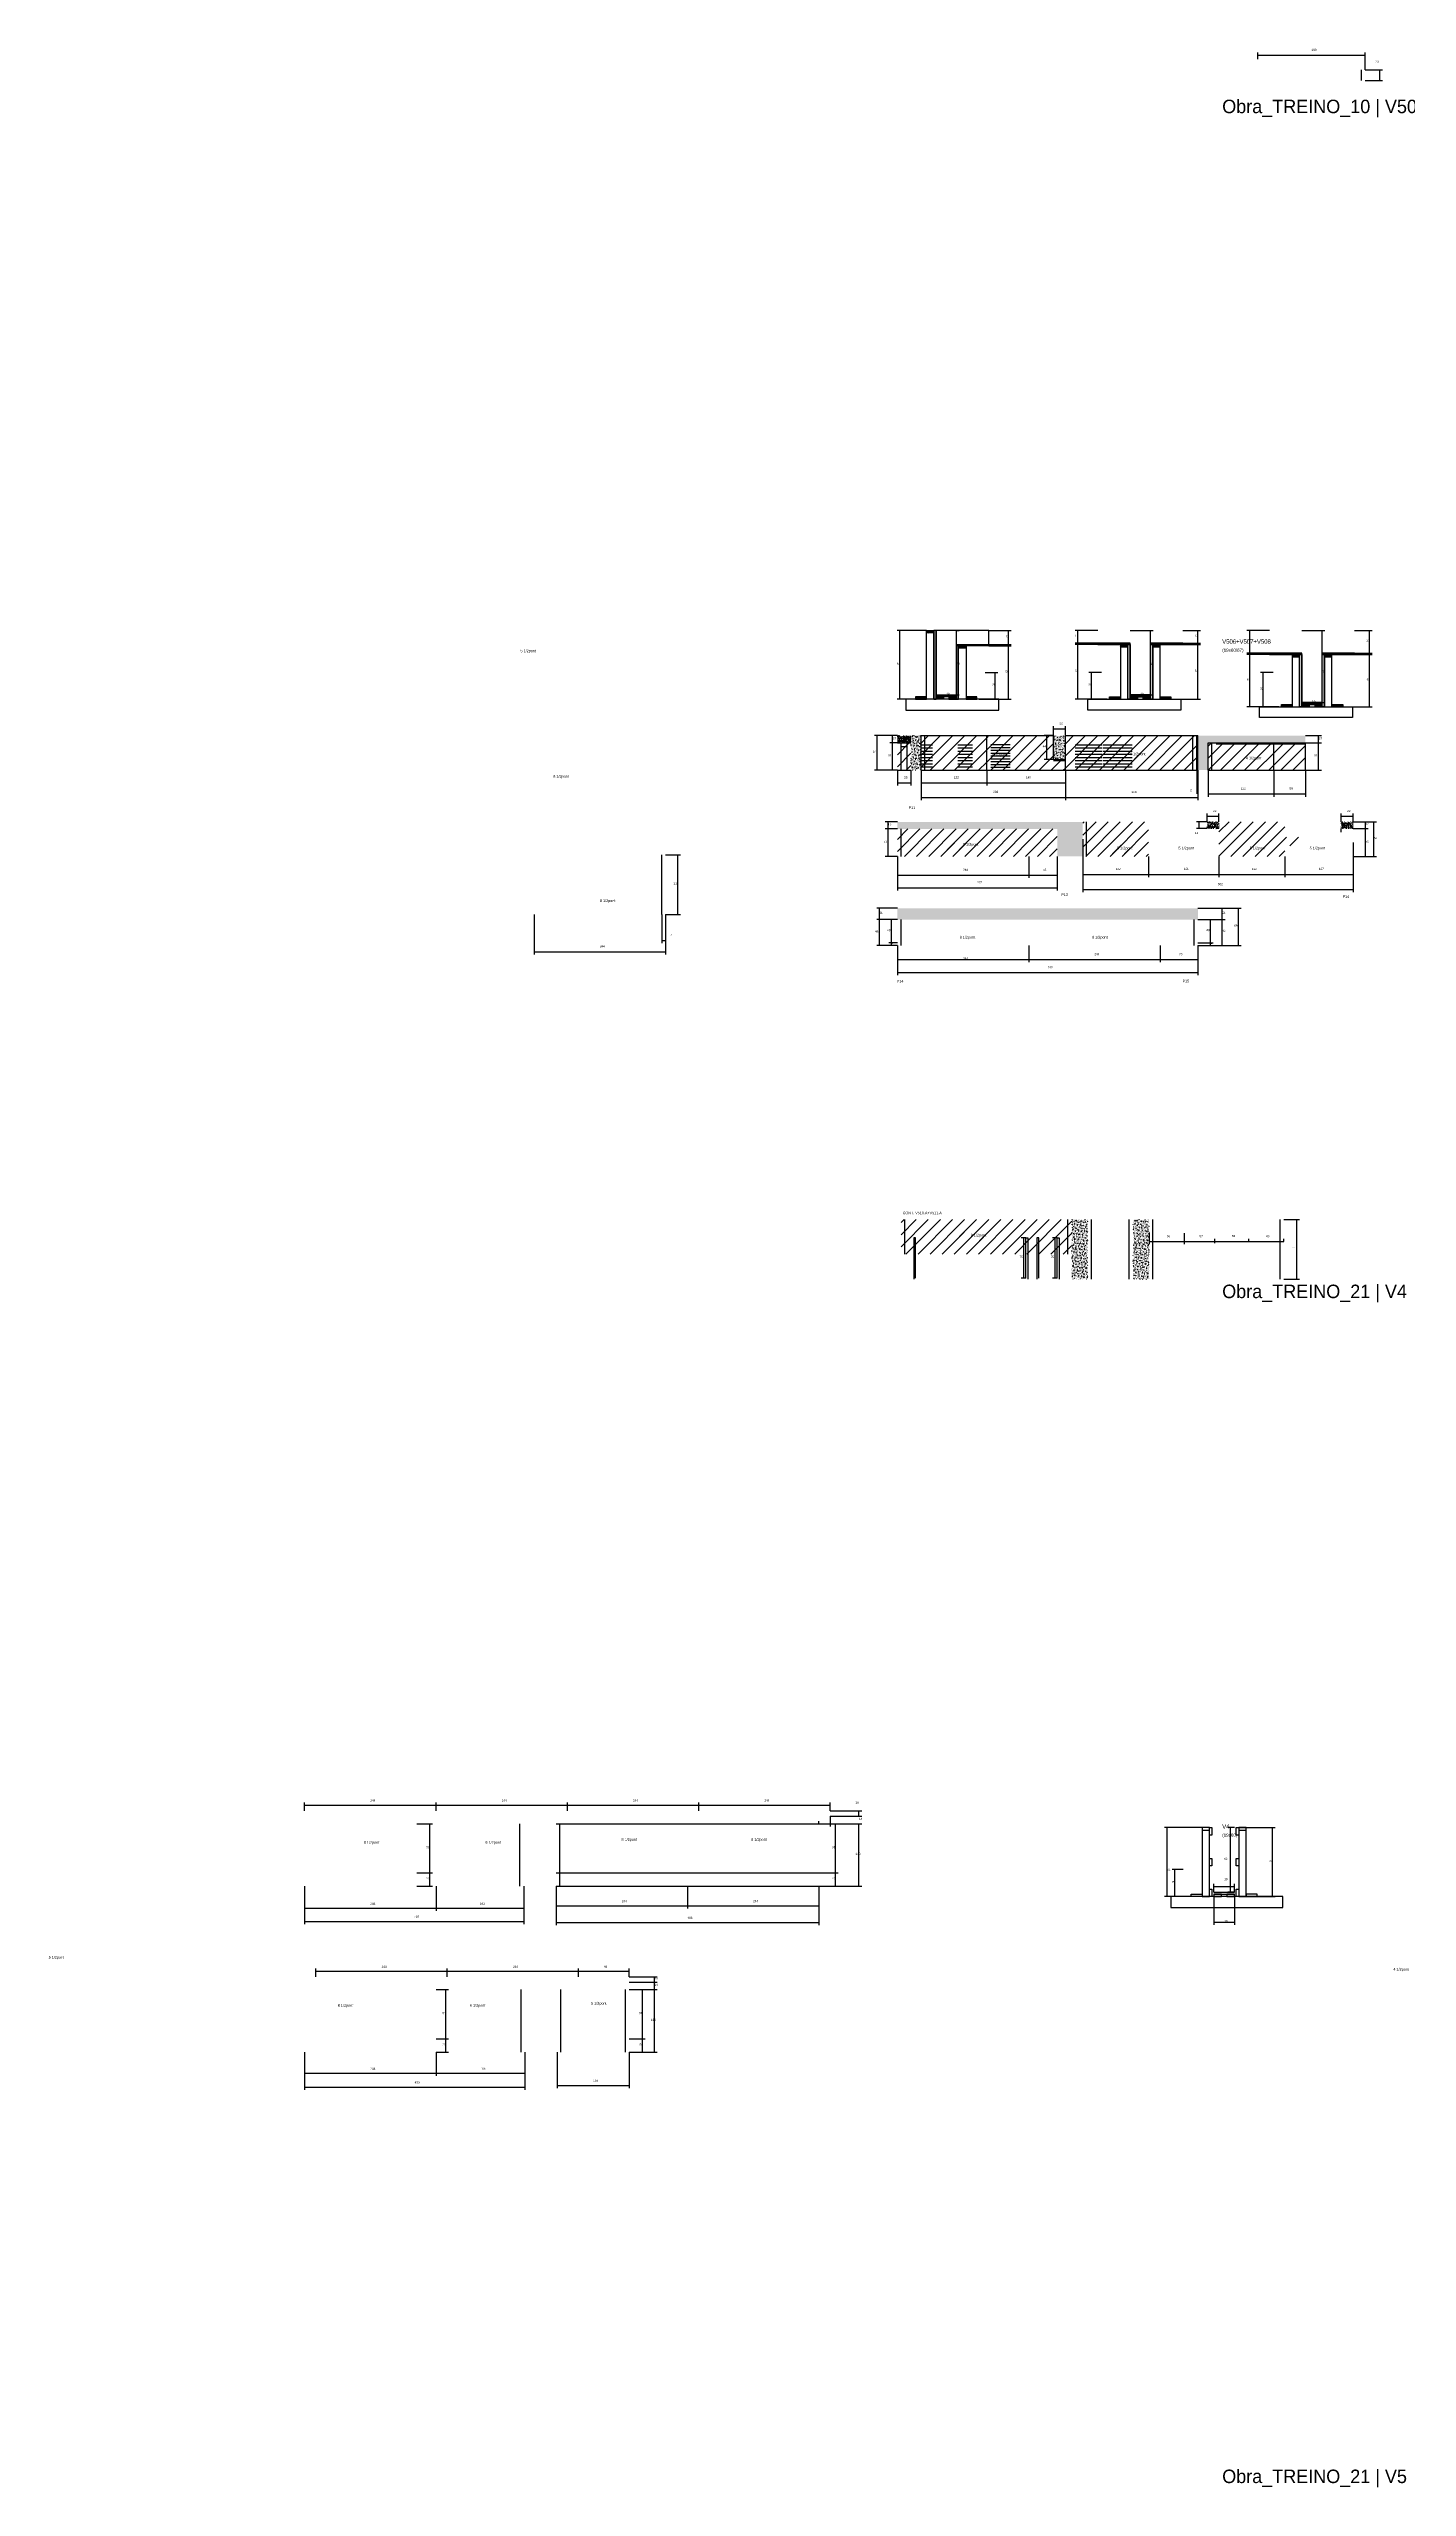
# Model space of a CAD drawing. Header units: metres. Extents: x -2848 to 22762, y -45195 to 1016.
# Drawn here: x -2180 to 344, y -27618 to -23090 of the extents above; entities that cross this region are included whole.
import ezdxf

# ---------------------------------------------------------------- set-up
doc = ezdxf.new("R2010")
doc.units = ezdxf.units.M
for name, color, linetype in [('CONCRETO', 251, 'Continuous'), ('COTA', 4, 'Continuous'), ('Cota Seção (2x)', 4, 'Continuous'), ('Hachura', 253, 'Continuous'), ('LABEL_ID', 3, 'Continuous'), ('Madeira', 126, 'Continuous'), ('NOMENCLATURA', 7, 'Continuous'), ('Painéis', 200, 'Continuous'), ('SARR_2.2x7', 40, 'Continuous'), ('SARR_3.5x7', 81, 'Continuous'), ('Texto Seção', 7, 'Continuous')]:
    doc.layers.add(name, color=color, linetype=linetype)

msp = doc.modelspace()

# ---------------------------------------------------------------- hatches: boundary and pattern name
at = {"layer": 'COTA'}
h = msp.add_hatch(dxfattribs=at)
h.set_pattern_fill('AR-CONC', scale=0.03)
h.paths.add_polyline_path([(-578.4, -24365.7), (-603.4, -24365.7), (-603.4, -24365.7), (-603.4, -24378.9), (-603.4, -24378.9), (-578.4, -24378.9), (-578.4, -24378.9), (-578.4, -24365.7)])
h = msp.add_hatch(dxfattribs=at)
h.set_pattern_fill('AR-CONC', scale=0.03)
h.paths.add_polyline_path([(-559.4, -24364.9), (-578.4, -24364.9), (-578.4, -24364.9), (-578.4, -24429.7), (-578.4, -24429.7), (-559.4, -24429.7), (-559.4, -24429.7), (-559.4, -24428.9), (-559.4, -24428.9), (-559.4, -24364.9)])
h = msp.add_hatch(dxfattribs=at)
h.set_pattern_fill('AR-CONC', scale=0.03)
h.paths.add_polyline_path([(-291.4, -24365.7), (-313.4, -24365.7), (-313.4, -24409.7), (-291.4, -24409.7)])
h = msp.add_hatch(dxfattribs=at)
h.set_pattern_fill('AR-CONC', scale=0.03)
h.paths.add_polyline_path([(-45.4, -24365.7), (-45.4, -24429.7), (-26.4, -24429.7), (-26.4, -24378.9), (154.6, -24378.9), (154.6, -24365.7), (-26.4, -24365.7)])
h = msp.add_hatch(dxfattribs=at)
h.set_pattern_fill('AR-CONC', scale=0.03)
h.paths.add_polyline_path([(-306.4, -24589.8), (-279.4, -24589.8), (-259, -24589.8), (-259, -24525.8), (-603.4, -24525.8), (-603.4, -24539), (-306.4, -24539)])
h = msp.add_hatch(dxfattribs=at)
h.set_pattern_fill('AR-CONC', scale=0.03)
h.paths.add_polyline_path([(-6, -24537.8), (-6, -24525.8), (-28, -24525.8), (-28, -24537.8)])
h = msp.add_hatch(dxfattribs=at)
h.set_pattern_fill('AR-CONC', scale=0.03)
h.paths.add_polyline_path([(243, -24537.8), (243, -24525.8), (221, -24525.8), (221, -24537.8)])
h = msp.add_hatch(dxfattribs=at)
h.set_pattern_fill('AR-CONC', scale=0.03)
h.paths.add_polyline_path([(-45, -24707.3), (-45, -24686.1), (-603.4, -24686.1), (-603.4, -24707.3)])
h = msp.add_hatch(dxfattribs=at)
h.set_pattern_fill('AR-CONC', scale=0.03)
h.paths.add_polyline_path([(-279.6, -25375.1), (-249.6, -25375.1), (-249.6, -25264.1), (-279.6, -25264.1)])
h = msp.add_hatch(dxfattribs=at)
h.set_pattern_fill('AR-CONC', scale=0.03)
h.paths.add_polyline_path([(-135.6, -25264.1), (-165.6, -25264.1), (-165.6, -25375.1), (-135.6, -25375.1)])
at = {"layer": 'Hachura'}
h = msp.add_hatch(dxfattribs=at)
h.set_pattern_fill('ANSI31', scale=0.5)
h.paths.add_polyline_path([(-549.6, -24174.6), (-549.6, -24170.2), (-549.6, -24170.2), (-535.6, -24170.2), (-535.6, -24170.2), (-535.6, -24174.6), (-535.6, -24174.6), (-549.6, -24174.6)])
h = msp.add_hatch(color=8, dxfattribs=at)
h.dxf.hatch_style = 1
h.paths.add_polyline_path([(-531.6, -24170.2), (-535.6, -24170.2), (-535.6, -24170.2), (-535.6, -24298.2), (-535.6, -24298.2), (-531.6, -24298.2), (-531.6, -24298.2), (-531.6, -24170.2)])
h = msp.add_hatch(color=8, dxfattribs=at)
h.dxf.hatch_style = 1
h.paths.add_polyline_path([(-493.6, -24199), (-493.6, -24196.6), (-493.6, -24196.6), (-433.6, -24196.6), (-433.6, -24196.6), (-433.6, -24199), (-433.6, -24199), (-493.6, -24199)])
h = msp.add_hatch(color=8, dxfattribs=at)
h.dxf.hatch_style = 1
h.paths.add_polyline_path([(-489.6, -24199), (-493.6, -24199), (-493.6, -24199), (-493.6, -24298.2), (-493.6, -24298.2), (-489.6, -24298.2), (-489.6, -24298.2), (-489.6, -24199)])
h = msp.add_hatch(dxfattribs=at)
h.set_pattern_fill('ANSI31', scale=0.5)
h.paths.add_polyline_path([(-489.6, -24203.4), (-489.6, -24199), (-489.6, -24199), (-475.6, -24199), (-475.6, -24199), (-475.6, -24203.4), (-475.6, -24203.4), (-489.6, -24203.4)])
h = msp.add_hatch(color=8, dxfattribs=at)
h.dxf.hatch_style = 1
h.paths.add_polyline_path([(-171.2, -24196.6), (-171.2, -24194.2), (-171.2, -24194.2), (-231.2, -24194.2), (-231.2, -24194.2), (-231.2, -24196.6), (-231.2, -24196.6), (-171.2, -24196.6)])
h = msp.add_hatch(dxfattribs=at)
h.set_pattern_fill('ANSI31', scale=0.5)
h.paths.add_polyline_path([(-175.2, -24201), (-175.2, -24196.6), (-175.2, -24196.6), (-189.2, -24196.6), (-189.2, -24196.6), (-189.2, -24201), (-189.2, -24201), (-175.2, -24201)])
h = msp.add_hatch(color=8, dxfattribs=at)
h.dxf.hatch_style = 1
h.paths.add_polyline_path([(-175.2, -24196.6), (-171.2, -24196.6), (-171.2, -24196.6), (-171.2, -24298.2), (-171.2, -24298.2), (-175.2, -24298.2), (-175.2, -24298.2), (-175.2, -24196.6)])
h = msp.add_hatch(color=8, dxfattribs=at)
h.dxf.hatch_style = 1
h.paths.add_polyline_path([(-73.2, -24196.6), (-73.2, -24194.2), (-73.2, -24194.2), (-133.2, -24194.2), (-133.2, -24194.2), (-133.2, -24196.6), (-133.2, -24196.6), (-73.2, -24196.6)])
h = msp.add_hatch(color=8, dxfattribs=at)
h.dxf.hatch_style = 1
h.paths.add_polyline_path([(-133.2, -24196.6), (-129.2, -24196.6), (-129.2, -24196.6), (-129.2, -24298.2), (-129.2, -24298.2), (-133.2, -24298.2), (-133.2, -24298.2), (-133.2, -24196.6)])
h = msp.add_hatch(dxfattribs=at)
h.set_pattern_fill('ANSI31', scale=0.5)
h.paths.add_polyline_path([(-115.2, -24201), (-115.2, -24196.6), (-115.2, -24196.6), (-129.2, -24196.6), (-129.2, -24196.6), (-129.2, -24201), (-129.2, -24201), (-115.2, -24201)])
h = msp.add_hatch(color=8, dxfattribs=at)
h.dxf.hatch_style = 1
h.paths.add_polyline_path([(147.8, -24215), (147.8, -24212.6), (147.8, -24212.6), (87.8, -24212.6), (87.8, -24212.6), (87.8, -24215), (87.8, -24215), (147.8, -24215)])
h = msp.add_hatch(dxfattribs=at)
h.set_pattern_fill('ANSI31', scale=0.5)
h.paths.add_polyline_path([(143.8, -24219.4), (143.8, -24215), (143.8, -24215), (129.8, -24215), (129.8, -24215), (129.8, -24219.4), (129.8, -24219.4), (143.8, -24219.4)])
h = msp.add_hatch(color=8, dxfattribs=at)
h.dxf.hatch_style = 1
h.paths.add_polyline_path([(143.8, -24215), (147.8, -24215), (147.8, -24215), (147.8, -24312.2), (147.8, -24312.2), (143.8, -24312.2), (143.8, -24312.2), (143.8, -24215)])
h = msp.add_hatch(color=8, dxfattribs=at)
h.dxf.hatch_style = 1
h.paths.add_polyline_path([(245.8, -24214.9), (245.8, -24212.5), (245.8, -24212.5), (185.8, -24212.5), (185.8, -24212.5), (185.8, -24214.9), (185.8, -24214.9), (245.8, -24214.9)])
h = msp.add_hatch(color=8, dxfattribs=at)
h.dxf.hatch_style = 1
h.paths.add_polyline_path([(185.8, -24214.9), (189.8, -24214.9), (189.8, -24214.9), (189.8, -24312.2), (189.8, -24312.2), (185.8, -24312.2), (185.8, -24312.2), (185.8, -24214.9)])
h = msp.add_hatch(dxfattribs=at)
h.set_pattern_fill('ANSI31', scale=0.5)
h.paths.add_polyline_path([(203.8, -24219.3), (203.8, -24214.9), (203.8, -24214.9), (189.8, -24214.9), (189.8, -24214.9), (189.8, -24219.3), (189.8, -24219.3), (203.8, -24219.3)])
h = msp.add_hatch(dxfattribs=at)
h.set_pattern_fill('ANSI31', scale=0.5)
h.paths.add_polyline_path([(-549.6, -24298.2), (-549.6, -24293.8), (-549.6, -24293.8), (-569.6, -24293.8), (-569.6, -24293.8), (-569.6, -24298.2), (-569.6, -24298.2), (-549.6, -24298.2)])
h = msp.add_hatch(color=8, dxfattribs=at)
h.dxf.hatch_style = 1
h.paths.add_polyline_path([(-531.6, -24293.8), (-531.6, -24290.2), (-531.6, -24290.2), (-493.6, -24290.2), (-493.6, -24290.2), (-493.6, -24293.8), (-493.6, -24293.8), (-531.6, -24293.8)])
h = msp.add_hatch(dxfattribs=at)
h.set_pattern_fill('ANSI31', scale=0.5)
h.paths.add_polyline_path([(-531.6, -24298.2), (-531.6, -24293.8), (-531.6, -24293.8), (-517.6, -24293.8), (-517.6, -24293.8), (-517.6, -24298.2), (-517.6, -24298.2), (-531.6, -24298.2)])
h = msp.add_hatch(dxfattribs=at)
h.set_pattern_fill('ANSI31', scale=0.5)
h.paths.add_polyline_path([(-493.6, -24298.2), (-493.6, -24293.8), (-493.6, -24293.8), (-507.6, -24293.8), (-507.6, -24293.8), (-507.6, -24298.2), (-507.6, -24298.2), (-493.6, -24298.2)])
h = msp.add_hatch(dxfattribs=at)
h.set_pattern_fill('ANSI31', scale=0.5)
h.paths.add_polyline_path([(-455.6, -24298.2), (-455.6, -24293.8), (-455.6, -24293.8), (-475.6, -24293.8), (-475.6, -24293.8), (-475.6, -24298.2), (-475.6, -24298.2), (-455.6, -24298.2)])
h = msp.add_hatch(dxfattribs=at)
h.set_pattern_fill('ANSI31', scale=0.5)
h.paths.add_polyline_path([(-209.2, -24298.2), (-209.2, -24293.8), (-209.2, -24293.8), (-189.2, -24293.8), (-189.2, -24293.8), (-189.2, -24298.2), (-189.2, -24298.2), (-209.2, -24298.2)])
h = msp.add_hatch(color=8, dxfattribs=at)
h.dxf.hatch_style = 1
h.paths.add_polyline_path([(-133.2, -24293.8), (-133.2, -24290.2), (-133.2, -24290.2), (-171.2, -24290.2), (-171.2, -24290.2), (-171.2, -24293.8), (-171.2, -24293.8), (-133.2, -24293.8)])
h = msp.add_hatch(dxfattribs=at)
h.set_pattern_fill('ANSI31', scale=0.5)
h.paths.add_polyline_path([(-171.2, -24298.2), (-171.2, -24293.8), (-171.2, -24293.8), (-157.2, -24293.8), (-157.2, -24293.8), (-157.2, -24298.2), (-157.2, -24298.2), (-171.2, -24298.2)])
h = msp.add_hatch(dxfattribs=at)
h.set_pattern_fill('ANSI31', scale=0.5)
h.paths.add_polyline_path([(-133.2, -24298.2), (-133.2, -24293.8), (-133.2, -24293.8), (-147.2, -24293.8), (-147.2, -24293.8), (-147.2, -24298.2), (-147.2, -24298.2), (-133.2, -24298.2)])
h = msp.add_hatch(dxfattribs=at)
h.set_pattern_fill('ANSI31', scale=0.5)
h.paths.add_polyline_path([(-115.2, -24298.2), (-115.2, -24293.8), (-115.2, -24293.8), (-95.2, -24293.8), (-95.2, -24293.8), (-95.2, -24298.2), (-95.2, -24298.2), (-115.2, -24298.2)])
h = msp.add_hatch(dxfattribs=at)
h.set_pattern_fill('ANSI31', scale=0.5)
h.paths.add_polyline_path([(109.8, -24312.2), (109.8, -24307.8), (109.8, -24307.8), (129.8, -24307.8), (129.8, -24307.8), (129.8, -24312.2), (129.8, -24312.2), (109.8, -24312.2)])
h = msp.add_hatch(color=8, dxfattribs=at)
h.dxf.hatch_style = 1
h.paths.add_polyline_path([(185.8, -24307.8), (185.8, -24304.2), (185.8, -24304.2), (147.8, -24304.2), (147.8, -24304.2), (147.8, -24307.8), (147.8, -24307.8), (185.8, -24307.8)])
h = msp.add_hatch(dxfattribs=at)
h.set_pattern_fill('ANSI31', scale=0.5)
h.paths.add_polyline_path([(147.8, -24312.2), (147.8, -24307.8), (147.8, -24307.8), (161.8, -24307.8), (161.8, -24307.8), (161.8, -24312.2), (161.8, -24312.2), (147.8, -24312.2)])
h = msp.add_hatch(dxfattribs=at)
h.set_pattern_fill('ANSI31', scale=0.5)
h.paths.add_polyline_path([(185.8, -24312.2), (185.8, -24307.8), (185.8, -24307.8), (171.8, -24307.8), (171.8, -24307.8), (171.8, -24312.2), (171.8, -24312.2), (185.8, -24312.2)])
h = msp.add_hatch(dxfattribs=at)
h.set_pattern_fill('ANSI31', scale=0.5)
h.paths.add_polyline_path([(203.8, -24312.2), (203.8, -24307.8), (203.8, -24307.8), (223.8, -24307.8), (223.8, -24307.8), (223.8, -24312.2), (223.8, -24312.2), (203.8, -24312.2)])
h = msp.add_hatch(dxfattribs=at)
h.set_pattern_fill('ANSI31', scale=5)
h.paths.add_polyline_path([(-603.4, -24429.7), (-578.4, -24429.7), (-578.4, -24378.9), (-603.4, -24378.9)])
h = msp.add_hatch(dxfattribs=at)
h.set_pattern_fill('ANSI31', scale=5)
h.paths.add_polyline_path([(-437.4, -24365.7), (-559.4, -24365.7), (-559.4, -24429.7), (-437.4, -24429.7)])
h = msp.add_hatch(dxfattribs=at)
h.set_pattern_fill('ANSI31', scale=5)
h.paths.add_polyline_path([(-313.4, -24365.7), (-437.4, -24365.7), (-437.4, -24429.7), (-291.4, -24429.7), (-291.4, -24409.7), (-313.4, -24409.7)])
h = msp.add_hatch(dxfattribs=at)
h.set_pattern_fill('ANSI31', scale=5)
h.paths.add_polyline_path([(-47.4, -24365.7), (-291.4, -24365.7), (-291.4, -24409.7), (-291.4, -24429.7), (-47.4, -24429.7)])
h = msp.add_hatch(dxfattribs=at)
h.set_pattern_fill('ANSI31', scale=5)
h.paths.add_polyline_path([(-207.5, -24410), (-139.9, -24410), (-139.9, -24410), (-134.4, -24394), (-134.4, -24394), (-202, -24394), (-202, -24394), (-207.5, -24410)])
h = msp.add_hatch(dxfattribs=at)
h.set_pattern_fill('ANSI31', scale=5)
h.paths.add_polyline_path([(95.6, -24378.9), (-26.4, -24378.9), (-26.4, -24429.7), (95.6, -24429.7)])
h = msp.add_hatch(dxfattribs=at)
h.set_pattern_fill('ANSI31', scale=5)
h.paths.add_polyline_path([(-7, -24417.9), (60.6, -24417.9), (60.6, -24417.9), (66.1, -24401.9), (66.1, -24401.9), (-1.5, -24401.9), (-1.5, -24401.9), (-7, -24417.9)])
h = msp.add_hatch(dxfattribs=at)
h.set_pattern_fill('ANSI31', scale=5)
h.paths.add_polyline_path([(154.6, -24378.9), (95.6, -24378.9), (95.6, -24429.7), (154.6, -24429.7)])
h = msp.add_hatch(dxfattribs=at)
h.set_pattern_fill('ANSI31', scale=5)
h.paths.add_polyline_path([(-259, -24525.8), (-259, -24589.8), (-137, -24589.8), (-137, -24525.8)])
h = msp.add_hatch(dxfattribs=at)
h.set_pattern_fill('ANSI31', scale=5)
h.paths.add_polyline_path([(116, -24525.8), (-6, -24525.8), (-6, -24537.8), (-6, -24589.8), (116, -24589.8)])
h = msp.add_hatch(dxfattribs=at)
h.set_pattern_fill('ANSI31', scale=5)
h.paths.add_polyline_path([(-359.4, -24539), (-603.4, -24539), (-603.4, -24589.8), (-359.4, -24589.8)])
h = msp.add_hatch(dxfattribs=at)
h.set_pattern_fill('ANSI31', scale=5)
h.paths.add_polyline_path([(-521.8, -24577.9), (-447.7, -24577.9), (-447.7, -24577.9), (-442.2, -24561.9), (-442.2, -24561.9), (-516.3, -24561.9), (-516.3, -24561.9), (-521.8, -24577.9)])
h = msp.add_hatch(dxfattribs=at)
h.set_pattern_fill('ANSI31', scale=5)
h.paths.add_polyline_path([(-306.4, -24539), (-359.4, -24539), (-359.4, -24589.8), (-306.4, -24589.8)])
h = msp.add_hatch(dxfattribs=at)
h.set_pattern_fill('ANSI31', scale=5)
h.paths.add_polyline_path([(-229.5, -24585.1), (-229.5, -24568.9), (-229.5, -24568.9), (-161, -24568.9), (-161, -24568.9), (-161, -24585.1), (-161, -24585.1), (-229.5, -24585.1)])
h = msp.add_hatch(dxfattribs=at)
h.set_pattern_fill('ANSI31', scale=5)
h.paths.add_polyline_path([(79, -24570), (146.6, -24570), (146.6, -24570), (152.1, -24554), (152.1, -24554), (84.5, -24554), (84.5, -24554), (79, -24570)])
h = msp.add_hatch(dxfattribs=at)
h.set_pattern_fill('ANSI31', scale=5)
h.paths.add_polyline_path([(-596.6, -25264.1), (-596.6, -25328.1), (-352.6, -25328.1), (-352.6, -25264.1)])
h = msp.add_hatch(dxfattribs=at)
h.set_pattern_fill('ANSI31', scale=5)
h.paths.add_polyline_path([(-352.6, -25328.1), (-352.6, -25264.1), (-596.6, -25264.1), (-596.6, -25328.1)])
h = msp.add_hatch(dxfattribs=at)
h.set_pattern_fill('ANSI31', scale=5)
h.paths.add_polyline_path([(-501.4, -25303.7), (-501.4, -25287.6), (-501.4, -25287.6), (-432.8, -25287.6), (-432.8, -25287.6), (-432.8, -25303.7), (-432.8, -25303.7), (-501.4, -25303.7)])
h = msp.add_hatch(dxfattribs=at)
h.set_pattern_fill('ANSI31', scale=5)
h.paths.add_polyline_path([(-352.6, -25328.1), (-279.6, -25328.1), (-279.6, -25264.1), (-352.6, -25264.1)])
h = msp.add_hatch(dxfattribs=at)
h.set_pattern_fill('ANSI31', scale=5)
h.paths.add_polyline_path([(-352.6, -25264.1), (-352.6, -25328.1), (-279.6, -25328.1), (-279.6, -25264.1)])

# ---------------------------------------------------------------- linework, layer by layer
at = {"layer": 'CONCRETO'}
msp.add_lwpolyline([(-493.6, -24196.6), (-433.6, -24196.6), (-433.6, -24170.2), (-493.6, -24170.2), (-493.6, -24170.2), (-531.6, -24170.2), (-531.6, -24293.8), (-531.6, -24293.8), (-531.6, -24290.2), (-493.6, -24290.2)], close=True, dxfattribs=at)
at = {"layer": 'COTA'}
for p, q in [((-549.6, -24170.2), (-604, -24170.2)), ((-599, -24298.2), (-599, -24170.2)), ((-433.6, -24170.2), (-391.9, -24170.2)), ((-396.9, -24196.6), (-396.9, -24170.2)), ((-231.2, -24170.2), (-272.9, -24170.2)), ((-267.9, -24194.2), (-267.9, -24170.2)), ((-73.2, -24170.2), (-40.6, -24170.2)), ((-45.6, -24194.2), (-45.6, -24170.2)), ((87.8, -24170.2), (46, -24170.2)), ((51, -24212.6), (51, -24170.2)), ((245.8, -24170.2), (278.3, -24170.2)), ((273.3, -24212.5), (273.3, -24170.2)), ((-433.6, -24196.6), (-391.9, -24196.6)), ((-433.6, -24199), (-391.9, -24199)), ((-396.9, -24298.2), (-396.9, -24199)), ((-231.2, -24194.2), (-272.9, -24194.2)), ((-231.2, -24196.6), (-272.9, -24196.6)), ((-267.9, -24298.2), (-267.9, -24196.6)), ((-115.2, -24196.6), (-40.6, -24196.6)), ((-73.2, -24194.2), (-40.6, -24194.2)), ((-45.6, -24298.2), (-45.6, -24196.6)), ((87.8, -24212.6), (46, -24212.6)), ((87.8, -24215), (46, -24215)), ((51, -24312.2), (51, -24215)), ((203.8, -24214.9), (278.3, -24214.9)), ((245.8, -24212.5), (278.3, -24212.5)), ((273.3, -24312.2), (273.3, -24214.9)), ((-440.3, -24248.2), (-416.7, -24248.2)), ((-421.7, -24298.2), (-421.7, -24248.2)), ((-224.5, -24248.2), (-248, -24248.2)), ((-243, -24298.2), (-243, -24248.2)), ((94.5, -24248.2), (70.9, -24248.2)), ((75.9, -24312.2), (75.9, -24248.2)), ((-549.6, -24298.2), (-604, -24298.2)), ((-451.2, -24298.2), (-391.9, -24298.2)), ((-440.3, -24298.2), (-416.7, -24298.2)), ((-213.6, -24298.2), (-272.9, -24298.2)), ((-224.5, -24298.2), (-248, -24298.2)), ((-115.2, -24298.2), (-40.6, -24298.2)), ((-313.4, -24365.7), (-313.4, -24347.8)), ((-313.4, -24352.8), (-291.4, -24352.8)), ((-291.4, -24365.7), (-291.4, -24347.8)), ((105.4, -24312.2), (46, -24312.2)), ((94.5, -24312.2), (70.9, -24312.2)), ((203.8, -24312.2), (278.3, -24312.2)), ((-603.4, -24365.7), (-645.8, -24365.7)), ((-640.8, -24429.7), (-640.8, -24365.7)), ((-603.4, -24365.7), (-617.2, -24365.7)), ((-603.4, -24378.9), (-617.2, -24378.9)), ((-603.4, -24378.9), (-617.2, -24378.9)), ((-612.2, -24378.9), (-612.2, -24365.7)), ((-612.2, -24429.7), (-612.2, -24378.9)), ((-313.4, -24365.7), (-330.6, -24365.7)), ((-325.6, -24409.7), (-325.6, -24365.7)), ((154.6, -24365.7), (184.1, -24365.7)), ((154.6, -24378.9), (184.1, -24378.9)), ((154.6, -24378.9), (184.1, -24378.9)), ((179.1, -24378.9), (179.1, -24365.7)), ((179.1, -24429.7), (179.1, -24378.9)), ((-603.4, -24429.7), (-645.8, -24429.7)), ((-603.4, -24429.7), (-617.2, -24429.7)), ((-603.4, -24429.7), (-603.4, -24458.4)), ((-578.4, -24429.7), (-578.4, -24458.4)), ((-559.4, -24429.7), (-559.4, -24485.3)), ((-559.4, -24429.7), (-559.4, -24458.4)), ((-437.4, -24429.7), (-437.4, -24458.4)), ((-437.4, -24429.7), (-437.4, -24458.4)), ((-313.4, -24409.7), (-330.6, -24409.7)), ((-291.4, -24429.7), (-291.4, -24485.3)), ((-291.4, -24429.7), (-291.4, -24458.4)), ((-47.4, -24429.7), (-47.4, -24473.9)), ((-45.4, -24429.7), (-45.4, -24473.9)), ((-26.4, -24429.7), (-26.4, -24479)), ((95.6, -24429.7), (95.6, -24479)), ((95.6, -24429.7), (95.6, -24479)), ((154.6, -24429.7), (154.6, -24479)), ((154.6, -24429.7), (184.1, -24429.7)), ((-603.4, -24453.4), (-578.4, -24453.4)), ((-559.4, -24453.4), (-437.4, -24453.4)), ((-559.4, -24480.3), (-291.4, -24480.3)), ((-437.4, -24453.4), (-291.4, -24453.4)), ((-291.4, -24449.7), (-291.4, -24485.3)), ((-291.4, -24480.3), (-45.4, -24480.3)), ((-47.4, -24468.9), (-45.4, -24468.9)), ((-45.4, -24449.7), (-45.4, -24485.3)), ((-26.4, -24474), (95.6, -24474)), ((95.6, -24474), (154.6, -24474)), ((-603.4, -24525.8), (-625.8, -24525.8)), ((-620.8, -24539), (-620.8, -24525.8)), ((-28, -24525.8), (-47.7, -24525.8)), ((-42.7, -24537.8), (-42.7, -24525.8)), ((-28, -24525.8), (-28, -24510.5)), ((-28, -24515.5), (-6, -24515.5)), ((-6, -24525.8), (-6, -24510.5)), ((221, -24525.8), (221, -24510.5)), ((221, -24515.5), (243, -24515.5)), ((243, -24525.8), (243, -24510.5)), ((243, -24525.8), (270.9, -24525.8)), ((243, -24525.8), (286.7, -24525.8)), ((265.9, -24537.8), (265.9, -24525.8)), ((281.7, -24589.8), (281.7, -24525.8)), ((-603.4, -24539), (-625.8, -24539)), ((-603.4, -24539), (-625.8, -24539)), ((-620.8, -24589.8), (-620.8, -24539)), ((-259, -24557.8), (-259, -24656.5)), ((-28, -24537.8), (-47.7, -24537.8)), ((243, -24537.8), (270.9, -24537.8)), ((243, -24537.8), (270.9, -24537.8)), ((243, -24563.8), (243, -24656.5)), ((265.9, -24589.8), (265.9, -24537.8)), ((-1034.2, -24586.7), (-1006.2, -24586.7)), ((-1011.2, -24697.7), (-1011.2, -24586.7)), ((-603.4, -24589.8), (-625.8, -24589.8)), ((-603.4, -24589.8), (-603.4, -24653.3)), ((-603.4, -24609.8), (-603.4, -24629.6)), ((-603.4, -24624.6), (-359.4, -24624.6)), ((-359.4, -24589.8), (-359.4, -24629.6)), ((-359.4, -24609.8), (-359.4, -24629.6)), ((-359.4, -24624.6), (-306.4, -24624.6)), ((-306.4, -24589.8), (-306.4, -24653.3)), ((-306.4, -24589.8), (-306.4, -24629.6)), ((-259, -24589.8), (-259, -24628.2)), ((-259, -24623.2), (-137, -24623.2)), ((-137, -24589.8), (-137, -24628.2)), ((-137, -24589.8), (-137, -24628.2)), ((-137, -24623.2), (-6, -24623.2)), ((-6, -24589.8), (-6, -24628.2)), ((-6, -24589.8), (-6, -24628.2)), ((-6, -24623.2), (116, -24623.2)), ((116, -24589.8), (116, -24628.2)), ((116, -24589.8), (116, -24628.2)), ((116, -24623.2), (243, -24623.2)), ((243, -24589.8), (243, -24628.2)), ((243, -24589.8), (270.9, -24589.8)), ((243, -24589.8), (286.7, -24589.8)), ((-603.4, -24648.3), (-306.4, -24648.3)), ((-259, -24651.5), (243, -24651.5)), ((-1278.2, -24697.7), (-1278.2, -24771.8)), ((-1041.2, -24697.7), (-1041.2, -24750.8)), ((-1034.2, -24697.7), (-1034.2, -24750.8)), ((-1034.2, -24697.7), (-1034.2, -24771.8)), ((-1034.2, -24697.7), (-1006.2, -24697.7)), ((-603.4, -24686.1), (-641.8, -24686.1)), ((-603.4, -24707.3), (-641.8, -24707.3)), ((-603.4, -24707.3), (-641.8, -24707.3)), ((-636.8, -24707.3), (-636.8, -24686.1)), ((-636.8, -24755.1), (-636.8, -24707.3)), ((-603.4, -24707.3), (-619.3, -24707.3)), ((-614.3, -24750.1), (-614.3, -24707.3)), ((-45, -24686.1), (5.2, -24686.1)), ((-45, -24686.1), (35.3, -24686.1)), ((-45, -24707.3), (5.2, -24707.3)), ((-45, -24707.3), (5.2, -24707.3)), ((-45, -24707.3), (-16.6, -24707.3)), ((-21.6, -24750.1), (-21.6, -24707.3)), ((0.2, -24707.3), (0.2, -24686.1)), ((0.2, -24755.1), (0.2, -24707.3)), ((30.3, -24755.1), (30.3, -24686.1)), ((-1041.2, -24745.8), (-1034.2, -24745.8)), ((-603.4, -24755.1), (-641.8, -24755.1)), ((-603.4, -24750.1), (-619.3, -24750.1)), ((-603.4, -24750.1), (-619.3, -24750.1)), ((-603.4, -24755.1), (-619.3, -24755.1)), ((-614.3, -24755.1), (-614.3, -24750.1)), ((-603.4, -24755.1), (-603.4, -24786.5)), ((-603.4, -24755.1), (-603.4, -24810.6)), ((-359.4, -24755.1), (-359.4, -24786.5)), ((-359.4, -24755.1), (-359.4, -24786.5)), ((-115.4, -24755.1), (-115.4, -24786.5)), ((-115.4, -24755.1), (-115.4, -24786.5)), ((-45, -24750.1), (-16.6, -24750.1)), ((-45, -24750.1), (-16.6, -24750.1)), ((-45, -24755.1), (5.2, -24755.1)), ((-45, -24755.1), (-45, -24810.6)), ((-45, -24755.1), (35.3, -24755.1)), ((-45, -24755.1), (-16.6, -24755.1)), ((-45, -24755.1), (-45, -24786.5)), ((-21.6, -24755.1), (-21.6, -24750.1)), ((-1278.2, -24766.8), (-1034.2, -24766.8)), ((-603.4, -24781.5), (-359.4, -24781.5)), ((-603.4, -24805.6), (-45, -24805.6)), ((-359.4, -24781.5), (-115.4, -24781.5)), ((-115.4, -24781.5), (-45, -24781.5)), ((-364.6, -25297.9), (-373.4, -25297.9)), ((-368.4, -25372.9), (-368.4, -25297.9)), ((-306.6, -25297.9), (-315.4, -25297.9)), ((-310.4, -25372.9), (-310.4, -25297.9)), ((-135.6, -25288.1), (-135.6, -25310)), ((-135.6, -25305), (-70.6, -25305)), ((-70.6, -25289.6), (-70.6, -25310)), ((-70.6, -25289.6), (-70.6, -25310)), ((-70.6, -25305), (-13.6, -25305)), ((-13.6, -25308.1), (-13.6, -25300)), ((-13.6, -25308.1), (-13.6, -25300)), ((-13.6, -25305), (49.4, -25305)), ((49.4, -25305), (49.4, -25300)), ((49.4, -25305), (49.4, -25300)), ((49.4, -25305), (114.4, -25305)), ((114.4, -25264.1), (143.6, -25264.1)), ((114.4, -25305), (114.4, -25300)), ((138.6, -25375.1), (138.6, -25264.1)), ((-364.6, -25372.9), (-373.4, -25372.9)), ((-306.6, -25372.9), (-315.4, -25372.9)), ((114.4, -25375.1), (143.6, -25375.1)), ((-1704.4, -26361.8), (-1704.4, -26346.2)), ((-1460.4, -26361.8), (-1460.4, -26346.2)), ((-1460.4, -26361.8), (-1460.4, -26346.2)), ((-1216.4, -26361.8), (-1216.4, -26346.2)), ((-1216.4, -26361.8), (-1216.4, -26346.2)), ((-972.4, -26361.8), (-972.4, -26346.2)), ((-972.4, -26361.8), (-972.4, -26346.2)), ((-728.4, -26361.8), (-728.4, -26346.2)), ((-1704.4, -26351.2), (-1460.4, -26351.2)), ((-1496.3, -26385.8), (-1466.9, -26385.8)), ((-1471.9, -26476.8), (-1471.9, -26385.8)), ((-1460.4, -26351.2), (-1216.4, -26351.2)), ((-1216.4, -26351.2), (-972.4, -26351.2)), ((-972.4, -26351.2), (-728.4, -26351.2)), ((-749.4, -26385.8), (-749.4, -26380.8)), ((-749.4, -26385.8), (-669.7, -26385.8)), ((-749.4, -26385.8), (-728.4, -26385.8)), ((-749.4, -26385.8), (-713.3, -26385.8)), ((-728.4, -26361.8), (-669.7, -26361.8)), ((-728.4, -26371.8), (-669.7, -26371.8)), ((-728.4, -26371.8), (-728.4, -26390.8)), ((-718.3, -26476.8), (-718.3, -26385.8)), ((-674.7, -26371.8), (-674.7, -26361.8)), ((-674.7, -26501.8), (-674.7, -26385.8)), ((-23.4, -26393.1), (-107.3, -26393.1)), ((-102.3, -26521.1), (-102.3, -26393.1)), ((30.6, -26393.1), (98.6, -26393.1)), ((93.6, -26521.1), (93.6, -26393.1)), ((-1496.3, -26476.8), (-1466.9, -26476.8)), ((-1496.3, -26476.8), (-1466.9, -26476.8)), ((-1471.9, -26501.8), (-1471.9, -26476.8)), ((-749.4, -26476.8), (-713.3, -26476.8)), ((-749.4, -26476.8), (-713.3, -26476.8)), ((-718.3, -26501.8), (-718.3, -26476.8)), ((-72.5, -26471), (-93.1, -26471)), ((-88.1, -26521.1), (-88.1, -26471)), ((-1704.4, -26501.8), (-1704.4, -26547.7)), ((-1704.4, -26501.8), (-1704.4, -26572.3)), ((-1496.3, -26501.8), (-1466.9, -26501.8)), ((-1460.4, -26501.8), (-1460.4, -26547.7)), ((-1460.4, -26501.8), (-1460.4, -26547.7)), ((-1297.4, -26501.8), (-1297.4, -26547.7)), ((-1297.4, -26501.8), (-1297.4, -26572.3)), ((-1237.4, -26501.8), (-1237.4, -26543.1)), ((-1237.4, -26501.8), (-1237.4, -26574.1)), ((-993.4, -26501.8), (-993.4, -26543.1)), ((-993.4, -26501.8), (-993.4, -26543.1)), ((-749.4, -26501.8), (-749.4, -26574.1)), ((-749.4, -26501.8), (-749.4, -26543.1)), ((-749.4, -26501.8), (-669.7, -26501.8)), ((-749.4, -26501.8), (-713.3, -26501.8)), ((-23.4, -26521.1), (-107.3, -26521.1)), ((-57.5, -26521.1), (-93.1, -26521.1)), ((-15.4, -26521.1), (-15.4, -26573.8)), ((22.6, -26521.1), (22.6, -26573.8)), ((30.6, -26521.1), (98.6, -26521.1)), ((-1704.4, -26542.7), (-1460.4, -26542.7)), ((-1704.4, -26567.3), (-1297.4, -26567.3)), ((-1460.4, -26542.7), (-1297.4, -26542.7)), ((-1237.4, -26538.1), (-993.4, -26538.1)), ((-1237.4, -26569.1), (-749.4, -26569.1)), ((-993.4, -26538.1), (-749.4, -26538.1)), ((-15.4, -26568.8), (22.6, -26568.8)), ((-1683.4, -26669.9), (-1683.4, -26654.7)), ((-1683.4, -26659.7), (-1439.4, -26659.7)), ((-1439.4, -26669.9), (-1439.4, -26654.7)), ((-1439.4, -26669.9), (-1439.4, -26654.7)), ((-1439.4, -26659.7), (-1195.5, -26659.7)), ((-1195.5, -26669.9), (-1195.5, -26654.7)), ((-1195.5, -26669.9), (-1195.5, -26654.7)), ((-1195.5, -26659.7), (-1101.5, -26659.7)), ((-1101.5, -26669.9), (-1101.5, -26654.7)), ((-1460.4, -26693.9), (-1436.9, -26693.9)), ((-1441.9, -26784.9), (-1441.9, -26693.9)), ((-1101.5, -26669.9), (-1049.8, -26669.9)), ((-1101.5, -26679.9), (-1049.8, -26679.9)), ((-1101.5, -26679.9), (-1049.8, -26679.9)), ((-1101.5, -26693.9), (-1049.8, -26693.9)), ((-1101.5, -26693.9), (-1049.8, -26693.9)), ((-1101.5, -26693.9), (-1072, -26693.9)), ((-1077, -26784.9), (-1077, -26693.9)), ((-1054.8, -26679.9), (-1054.8, -26669.9)), ((-1054.8, -26693.9), (-1054.8, -26679.9)), ((-1054.8, -26809.9), (-1054.8, -26693.9)), ((-1460.4, -26784.9), (-1436.9, -26784.9)), ((-1460.4, -26784.9), (-1436.9, -26784.9)), ((-1441.9, -26809.9), (-1441.9, -26784.9)), ((-1101.5, -26784.9), (-1072, -26784.9)), ((-1101.5, -26784.9), (-1072, -26784.9)), ((-1077, -26809.9), (-1077, -26784.9)), ((-1704.4, -26809.9), (-1704.4, -26854.1)), ((-1704.4, -26809.9), (-1704.4, -26879.7)), ((-1460.4, -26809.9), (-1460.4, -26854.1)), ((-1460.4, -26809.9), (-1460.4, -26854.1)), ((-1460.4, -26809.9), (-1436.9, -26809.9)), ((-1295.4, -26809.9), (-1295.4, -26879.7)), ((-1295.4, -26822.2), (-1295.4, -26854.1)), ((-1235.5, -26809.9), (-1235.5, -26876.7)), ((-1101.5, -26809.9), (-1101.5, -26876.7)), ((-1101.5, -26809.9), (-1049.8, -26809.9)), ((-1101.5, -26809.9), (-1072, -26809.9)), ((-1704.4, -26849.1), (-1460.4, -26849.1)), ((-1704.4, -26874.7), (-1295.4, -26874.7)), ((-1460.4, -26849.1), (-1295.4, -26849.1)), ((-1235.5, -26871.7), (-1101.5, -26871.7))]:
    msp.add_line(p, q, dxfattribs=at)
at = {"layer": 'Cota Seção (2x)'}
for p, q in [((66.4, -23109.5), (66.4, -23097.6)), ((66.4, -23102.6), (265.4, -23102.6)), ((265.4, -23129.5), (265.4, -23097.6)), ((265.4, -23129.5), (297.7, -23129.5)), ((292.7, -23149.5), (292.7, -23129.5)), ((265.4, -23149.5), (297.7, -23149.5)), ((-493.6, -24290.2), (-493.6, -24170.2)), ((-493.6, -24170.2), (-488.6, -24170.2)), ((-171.2, -24170.2), (-128.2, -24170.2)), ((-133.2, -24290.2), (-133.2, -24170.2)), ((147.8, -24170.2), (190.8, -24170.2)), ((185.8, -24304.2), (185.8, -24170.2)), ((-531.6, -24298.2), (-531.6, -24285.2)), ((-531.6, -24290.2), (-493.6, -24290.2)), ((-493.6, -24298.2), (-493.6, -24285.2)), ((-493.6, -24290.2), (-488.6, -24290.2)), ((-171.2, -24298.2), (-171.2, -24285.2)), ((-171.2, -24290.2), (-128.2, -24290.2)), ((-171.2, -24290.2), (-133.2, -24290.2)), ((-133.2, -24298.2), (-133.2, -24285.2)), ((147.8, -24312.2), (147.8, -24299.2)), ((147.8, -24304.2), (190.8, -24304.2)), ((147.8, -24304.2), (185.8, -24304.2)), ((185.8, -24312.2), (185.8, -24299.2)), ((22.6, -26393.1), (10.3, -26393.1)), ((15.3, -26513.1), (15.3, -26393.1)), ((-15.4, -26513.1), (-15.4, -26497.3)), ((-15.4, -26502.3), (22.6, -26502.3)), ((22.6, -26513.1), (10.3, -26513.1)), ((22.6, -26513.1), (22.6, -26497.3))]:
    msp.add_line(p, q, dxfattribs=at)
at = {"layer": 'Madeira'}
for points in [[(-549.6, -24174.6), (-549.6, -24170.2), (-535.6, -24170.2), (-535.6, -24174.6)], [(-549.6, -24170.2), (-535.6, -24170.2), (-535.6, -24298.2), (-549.6, -24298.2)], [(-489.6, -24203.4), (-489.6, -24199), (-475.6, -24199), (-475.6, -24203.4)], [(-489.6, -24199), (-475.6, -24199), (-475.6, -24298.2), (-489.6, -24298.2)], [(-175.2, -24201), (-175.2, -24196.6), (-189.2, -24196.6), (-189.2, -24201)], [(-175.2, -24196.6), (-189.2, -24196.6), (-189.2, -24298.2), (-175.2, -24298.2)], [(-115.2, -24201), (-115.2, -24196.6), (-129.2, -24196.6), (-129.2, -24201)], [(-115.2, -24196.6), (-129.2, -24196.6), (-129.2, -24298.2), (-115.2, -24298.2)], [(143.8, -24219.4), (143.8, -24215), (129.8, -24215), (129.8, -24219.4)], [(143.8, -24215), (129.8, -24215), (129.8, -24312.2), (143.8, -24312.2)], [(203.8, -24219.3), (203.8, -24214.9), (189.8, -24214.9), (189.8, -24219.3)], [(203.8, -24214.9), (189.8, -24214.9), (189.8, -24312.2), (203.8, -24312.2)], [(-588, -24318.2), (-415, -24318.2), (-415, -24298.2), (-588, -24298.2)], [(-549.6, -24298.2), (-549.6, -24293.8), (-569.6, -24293.8), (-569.6, -24298.2)], [(-531.6, -24298.2), (-531.6, -24293.8), (-517.6, -24293.8), (-517.6, -24298.2)], [(-493.6, -24298.2), (-493.6, -24293.8), (-507.6, -24293.8), (-507.6, -24298.2)], [(-455.6, -24298.2), (-455.6, -24293.8), (-475.6, -24293.8), (-475.6, -24298.2)], [(-76.8, -24318.2), (-249.8, -24318.2), (-249.8, -24298.2), (-76.8, -24298.2)], [(-209.2, -24298.2), (-209.2, -24293.8), (-189.2, -24293.8), (-189.2, -24298.2)], [(-171.2, -24298.2), (-171.2, -24293.8), (-157.2, -24293.8), (-157.2, -24298.2)], [(-133.2, -24298.2), (-133.2, -24293.8), (-147.2, -24293.8), (-147.2, -24298.2)], [(-115.2, -24298.2), (-115.2, -24293.8), (-95.2, -24293.8), (-95.2, -24298.2)], [(109.8, -24312.2), (109.8, -24307.8), (129.8, -24307.8), (129.8, -24312.2)], [(147.8, -24312.2), (147.8, -24307.8), (161.8, -24307.8), (161.8, -24312.2)], [(185.8, -24312.2), (185.8, -24307.8), (171.8, -24307.8), (171.8, -24312.2)], [(203.8, -24312.2), (203.8, -24307.8), (223.8, -24307.8), (223.8, -24312.2)], [(242.1, -24332.2), (69.2, -24332.2), (69.2, -24312.2), (242.1, -24312.2)], [(-37.4, -26393.1), (-37.4, -26397.5), (-23.4, -26397.5), (-23.4, -26393.1)], [(-37.4, -26521.1), (-23.4, -26521.1), (-23.4, -26393.1), (-37.4, -26393.1)], [(-19, -26393.1), (-19, -26407.1), (-23.4, -26407.1), (-23.4, -26393.1)], [(30.6, -26393.1), (30.6, -26407.1), (26.2, -26407.1), (26.2, -26393.1)], [(30.6, -26393.1), (30.6, -26397.5), (44.6, -26397.5), (44.6, -26393.1)], [(30.6, -26521.1), (44.6, -26521.1), (44.6, -26393.1), (30.6, -26393.1)], [(-19, -26450.1), (-19, -26464.1), (-23.4, -26464.1), (-23.4, -26450.1)], [(30.6, -26450.1), (30.6, -26464.1), (26.2, -26464.1), (26.2, -26450.1)], [(-95.4, -26541.1), (112.4, -26541.1), (112.4, -26521.1), (-95.4, -26521.1)], [(-57.5, -26521.1), (-57.5, -26516.7), (-37.5, -26516.7), (-37.5, -26521.1)], [(-19, -26507.1), (-19, -26521.1), (-23.4, -26521.1), (-23.4, -26507.1)], [(-1.4, -26516.7), (-15.4, -26516.7), (-15.4, -26521.1), (-1.4, -26521.1)], [(22.6, -26516.7), (8.6, -26516.7), (8.6, -26521.1), (22.6, -26521.1)], [(30.6, -26507.1), (30.6, -26521.1), (26.2, -26521.1), (26.2, -26507.1)], [(64.6, -26521.1), (64.6, -26516.7), (44.6, -26516.7), (44.6, -26521.1)]]:
    msp.add_lwpolyline(points, close=True, dxfattribs=at)
at = {"layer": 'Painéis'}
for p, q in [((-535.6, -24298.2), (-535.6, -24170.2)), ((-493.6, -24196.6), (-433.6, -24196.6)), ((-493.6, -24298.2), (-493.6, -24199)), ((-231.2, -24194.2), (-171.2, -24194.2)), ((-171.2, -24298.2), (-171.2, -24196.6)), ((-133.2, -24194.2), (-73.2, -24194.2)), ((-129.2, -24298.2), (-129.2, -24196.6)), ((87.8, -24212.6), (147.8, -24212.6)), ((147.8, -24312.2), (147.8, -24215)), ((185.8, -24212.5), (245.8, -24212.5)), ((189.8, -24312.2), (189.8, -24214.9)), ((-531.6, -24290.2), (-493.6, -24290.2)), ((-531.6, -24293.8), (-531.6, -24290.2)), ((-493.6, -24293.8), (-493.6, -24290.2)), ((-171.2, -24290.2), (-133.2, -24290.2)), ((-171.2, -24293.8), (-171.2, -24290.2)), ((-133.2, -24293.8), (-133.2, -24290.2)), ((147.8, -24304.2), (185.8, -24304.2)), ((147.8, -24307.8), (147.8, -24304.2)), ((185.8, -24307.8), (185.8, -24304.2)), ((-603.4, -24378.9), (-578.4, -24378.9)), ((-559.4, -24365.7), (-313.4, -24365.7)), ((-559.4, -24429.7), (-559.4, -24365.7)), ((-437.4, -24429.7), (-437.4, -24365.7)), ((-313.4, -24409.7), (-313.4, -24365.7)), ((-291.4, -24365.7), (-45.4, -24365.7)), ((-291.4, -24409.7), (-291.4, -24365.7)), ((-47.4, -24429.7), (-47.4, -24365.7)), ((-45.4, -24429.7), (-45.4, -24365.7)), ((-26.4, -24378.9), (154.6, -24378.9)), ((-26.4, -24429.7), (-26.4, -24378.9)), ((95.6, -24429.7), (95.6, -24378.9)), ((154.6, -24429.7), (154.6, -24378.9)), ((-603.4, -24429.7), (-578.4, -24429.7)), ((-559.4, -24429.7), (-291.4, -24429.7)), ((-559.4, -24429.7), (-45.4, -24429.7)), ((-313.4, -24409.7), (-291.4, -24409.7)), ((-291.4, -24429.5), (-291.4, -24409.7)), ((-291.4, -24429.7), (-45.4, -24429.7)), ((-26.4, -24429.7), (95.6, -24429.7)), ((95.6, -24429.7), (154.6, -24429.7)), ((-1237.4, -26385.8), (-749.4, -26385.8)), ((-1237.4, -26476.8), (-749.4, -26476.8)), ((-1237.4, -26501.8), (-749.4, -26501.8)), ((-15.4, -26513.1), (22.6, -26513.1)), ((-15.4, -26516.7), (22.6, -26516.7))]:
    msp.add_line(p, q, dxfattribs=at)
for points in [[(-531.6, -24170.2), (-535.6, -24170.2), (-535.6, -24298.2), (-531.6, -24298.2)], [(-493.6, -24199), (-493.6, -24196.6), (-433.6, -24196.6), (-433.6, -24199)], [(-489.6, -24199), (-493.6, -24199), (-493.6, -24298.2), (-489.6, -24298.2)], [(-171.2, -24196.6), (-171.2, -24194.2), (-231.2, -24194.2), (-231.2, -24196.6)], [(-175.2, -24196.6), (-171.2, -24196.6), (-171.2, -24298.2), (-175.2, -24298.2)], [(-73.2, -24196.6), (-73.2, -24194.2), (-133.2, -24194.2), (-133.2, -24196.6)], [(-133.2, -24196.6), (-129.2, -24196.6), (-129.2, -24298.2), (-133.2, -24298.2)], [(147.8, -24215), (147.8, -24212.6), (87.8, -24212.6), (87.8, -24215)], [(143.8, -24215), (147.8, -24215), (147.8, -24312.2), (143.8, -24312.2)], [(245.8, -24214.9), (245.8, -24212.5), (185.8, -24212.5), (185.8, -24214.9)], [(185.8, -24214.9), (189.8, -24214.9), (189.8, -24312.2), (185.8, -24312.2)], [(-531.6, -24293.8), (-531.6, -24290.2), (-493.6, -24290.2), (-493.6, -24293.8)], [(-133.2, -24293.8), (-133.2, -24290.2), (-171.2, -24290.2), (-171.2, -24293.8)], [(185.8, -24307.8), (185.8, -24304.2), (147.8, -24304.2), (147.8, -24307.8)]]:
    msp.add_lwpolyline(points, close=True, dxfattribs=at)
at = {"layer": 'SARR_2.2x7'}
for p, q in [((258.4, -23149.5), (258.4, -23129.5)), ((-596.4, -24429.7), (-596.4, -24378.9)), ((-596.4, -24385.9), (-585.4, -24385.9)), ((-585.4, -24429.7), (-585.4, -24378.9)), ((-558.4, -24382.77), (-538.4, -24382.77)), ((-558.4, -24388.63), (-538.4, -24388.63)), ((-558.4, -24394.5), (-538.4, -24394.5)), ((-558.4, -24400.37), (-538.4, -24400.37)), ((-552.4, -24429.7), (-552.4, -24365.7)), ((-490.9, -24382.77), (-463.9, -24382.77)), ((-490.9, -24388.63), (-463.9, -24388.63)), ((-490.9, -24394.5), (-463.9, -24394.5)), ((-490.9, -24400.37), (-463.9, -24400.37)), ((-429.9, -24382.18), (-393.9, -24382.18)), ((-429.9, -24387.46), (-393.9, -24387.46)), ((-429.9, -24392.74), (-393.9, -24392.74)), ((-429.9, -24398.02), (-393.9, -24398.02)), ((-273.1, -24382.77), (-223.1, -24382.77)), ((-273.1, -24388.63), (-223.1, -24388.63)), ((-273.1, -24394.5), (-223.1, -24394.5)), ((-273.1, -24400.37), (-223.1, -24400.37)), ((-221.1, -24382.77), (-167.1, -24382.77)), ((-221.1, -24388.63), (-167.1, -24388.63)), ((-221.1, -24394.5), (-167.1, -24394.5)), ((-221.1, -24400.37), (-167.1, -24400.37)), ((-54.4, -24429.7), (-54.4, -24365.7)), ((-19.4, -24429.7), (-19.4, -24378.9)), ((-11.4, -24381.1), (95.6, -24381.1)), ((95.6, -24381.1), (154.6, -24381.1)), ((-558.4, -24406.23), (-538.4, -24406.23)), ((-558.4, -24412.1), (-538.4, -24412.1)), ((-558.4, -24417.97), (-538.4, -24417.97)), ((-558.4, -24423.83), (-538.4, -24423.83)), ((-490.9, -24406.23), (-463.9, -24406.23)), ((-490.9, -24412.1), (-463.9, -24412.1)), ((-490.9, -24417.97), (-463.9, -24417.97)), ((-490.9, -24423.83), (-463.9, -24423.83)), ((-429.9, -24403.3), (-393.9, -24403.3)), ((-429.9, -24408.58), (-393.9, -24408.58)), ((-429.9, -24413.86), (-393.9, -24413.86)), ((-429.9, -24419.14), (-393.9, -24419.14)), ((-429.9, -24424.42), (-393.9, -24424.42)), ((-313.4, -24411.9), (-291.4, -24411.9)), ((-273.1, -24406.23), (-223.1, -24406.23)), ((-273.1, -24412.1), (-223.1, -24412.1)), ((-273.1, -24417.97), (-223.1, -24417.97)), ((-273.1, -24423.83), (-223.1, -24423.83)), ((-221.1, -24406.23), (-167.1, -24406.23)), ((-221.1, -24412.1), (-167.1, -24412.1)), ((-221.1, -24417.97), (-167.1, -24417.97)), ((-221.1, -24423.83), (-167.1, -24423.83)), ((-252, -24589.8), (-252, -24525.8)), ((-596.4, -24589.8), (-596.4, -24539)), ((221, -24544.8), (221, -24537.8)), ((-1041.2, -24697.7), (-1041.2, -24586.7)), ((-596.4, -24755.1), (-596.4, -24707.3)), ((-52, -24755.1), (-52, -24707.3)), ((-589.6, -25328.1), (-589.6, -25264.1)), ((-286.6, -25328.1), (-286.6, -25264.1)), ((-242.6, -25375.1), (-242.6, -25264.1)), ((-172.6, -25375.1), (-172.6, -25264.1)), ((-128.6, -25375.1), (-128.6, -25264.1)), ((107.4, -25375.1), (107.4, -25264.1)), ((-1304.4, -26501.8), (-1304.4, -26385.8)), ((-1230.4, -26476.8), (-1230.4, -26385.8)), ((-1230.4, -26501.8), (-1230.4, -26476.8)), ((-1302.4, -26784.9), (-1302.4, -26693.9)), ((-1228.5, -26784.9), (-1228.5, -26693.9)), ((-1108.5, -26784.9), (-1108.5, -26693.9)), ((-1302.4, -26809.9), (-1302.4, -26784.9)), ((-1228.5, -26809.9), (-1228.5, -26784.9)), ((-1108.5, -26809.9), (-1108.5, -26784.9))]:
    msp.add_line(p, q, dxfattribs=at)
at = {"layer": 'SARR_3.5x7'}
for points in [[(-569.6, -25372.9), (-569.6, -25297.9), (-573.1, -25297.9), (-573.1, -25375.1)], [(-364.6, -25372.9), (-364.6, -25297.9), (-361.1, -25297.9), (-361.1, -25375.1)], [(-340.6, -25372.9), (-340.6, -25297.9), (-344.1, -25297.9), (-344.1, -25375.1)], [(-306.6, -25372.9), (-306.6, -25297.9), (-303.1, -25297.9), (-303.1, -25375.1)]]:
    msp.add_lwpolyline(points, dxfattribs=at)

# ---------------------------------------------------------------- texts
at = {"layer": 'COTA'}
for s, p in [('13', (-402.4, -24183.4)), ('12', (-273.4, -24182.2)), ('12', (-51.1, -24182.2)), ('21', (45.5, -24191.4)), ('21', (267.8, -24191.3)), ('64', (-604.5, -24234.2)), ('50', (-402.4, -24248.6)), ('51', (-273.4, -24247.4)), ('51', (-51.1, -24247.4)), ('49', (45.5, -24263.6)), ('49', (267.8, -24263.5)), ('25', (-427.2, -24273.2)), ('25', (-248.5, -24273.2)), ('32', (70.4, -24280.2)), ('22', (-302.4, -24344.8)), ('64', (-649, -24397.7)), ('51', (-620.3, -24404.3)), ('13', (-612.2, -24372.3)), ('44', (-333.6, -24387.7)), ('51', (171, -24404.3)), ('13', (179.1, -24372.3)), ('25', (-590.9, -24445.3)), ('122', (-498.4, -24445.3)), ('146', (-364.4, -24445.3)), ('268', (-425.4, -24472.1)), ('246', (-168.4, -24472.2)), ('2', (-59.5, -24468.9)), ('122', (34.6, -24466)), ('59', (125.1, -24465.9)), ('13', (-620.8, -24532.4)), ('22', (-17, -24507.5)), ('22', (232, -24507.5)), ('12', (265.9, -24531.8)), ('51', (-628.9, -24564.4)), ('12', (-50.7, -24548.4)), ('52', (265.9, -24563.8)), ('64', (281.7, -24557.8)), ('244', (-481.4, -24616.6)), ('53', (-332.9, -24616.4)), ('122', (-198, -24615.2)), ('131', (-71.5, -24615)), ('122', (55, -24615.2)), ('127', (179.5, -24615.1)), ('111', (-1019.2, -24642.2)), ('297', (-454.9, -24640.2)), ('502', (-8, -24643.4)), ('21', (-636.8, -24696.7)), ('21', (0.2, -24696.7)), ('69', (22.2, -24720.6)), ('244', (-1156.2, -24758.8)), ('7', (-1025.3, -24737.7)), ('48', (-644.9, -24731.2)), ('43', (-622.4, -24728.7)), ('5', (-614.3, -24751.9)), ('43', (-29.7, -24728.7)), ('5', (-21.6, -24752.6)), ('48', (0.2, -24730.2)), ('244', (-481.4, -24781.5)), ('558', (-324.2, -24797.4)), ('244', (-237.4, -24773.4)), ('70', (-80.2, -24773.4)), ('65', (-103.1, -25296.9)), ('57', (-42.1, -25296.9)), ('63', (17.9, -25296.8)), ('65', (81.9, -25296.9)), ('75', (-376.5, -25335.4)), ('75', (-318.5, -25335.4)), ('111', (130.5, -25319.6)), ('244', (-1582.4, -26344.7)), ('244', (-1338.4, -26344.7)), ('244', (-1094.4, -26344.7)), ('244', (-850.4, -26344.7)), ('10', (-681.2, -26348.6)), ('14', (-674.7, -26378.8)), ('91', (-1478.4, -26431.3)), ('91', (-724.8, -26431.3)), ('116', (-681.2, -26443.8)), ('64', (-102.3, -26473.1)), ('64', (87.5, -26457.1)), ('25', (-1478.4, -26489.3)), ('244', (-1115.4, -26531.6)), ('244', (-871.4, -26531.6)), ('25', (-724.8, -26489.3)), ('25', (-93.6, -26496.1)), ('244', (-1582.4, -26536.2)), ('407', (-1500.9, -26560.8)), ('163', (-1378.9, -26536.2)), ('488', (-993.4, -26562.6)), ('19', (3.6, -26568.8)), ('244', (-1561.4, -26653.2)), ('244', (-1317.5, -26653.2)), ('94', (-1148.5, -26653.2)), ('10', (-1054.8, -26674.9)), ('14', (-1054.8, -26686.9)), ('91', (-1448.4, -26739.4)), ('91', (-1083.5, -26739.4)), ('116', (-1061.3, -26751.9)), ('25', (-1448.4, -26797.4)), ('25', (-1083.5, -26797.4)), ('244', (-1582.4, -26842.6)), ('165', (-1377.9, -26842.6)), ('409', (-1499.9, -26868.2)), ('134', (-1168.5, -26865.2))]:
    msp.add_text(s, height=4, dxfattribs=at).set_placement(p)
at = {"layer": 'Cota Seção (2x)'}
for s, p in [('199', (165.9, -23094.5)), ('20', (284.6, -23116.4)), ('60', (-493.6, -24234.2)), ('60', (-133.2, -24234.5)), ('67', (185.8, -24248.5)), ('19', (-512.6, -24290.2)), ('19', (-152.2, -24290.2)), ('19', (166.8, -24304.2)), ('60', (3.8, -26453.1)), ('19', (3.6, -26490.8))]:
    msp.add_text(s, height=4, dxfattribs=at).set_placement(p)
at = {"layer": 'LABEL_ID'}
for s, p in [('Obra_TREINO_10 | V506+V507+V508', (0, -23210)), ('Obra_TREINO_21 | V4', (0, -25410)), ('Obra_TREINO_21 | V5', (0, -27610))]:
    msp.add_text(s, height=25, dxfattribs=at).set_placement(p)
at = {"layer": 'NOMENCLATURA'}
for s, p in [('5 1/2pont', (-1303.5, -24210.8)), ('9 1/2pont', (-428, -24403.8)), ('8 1/2pont', (-171.2, -24402)), ('8 1/2pont', (-1242.5, -24443.9)), ('4 1/2pont', (43.8, -24409.9)), ('P11', (-582.4, -24501.8)), ('8 1/2pont', (-481.5, -24569.9)), ('5 1/2pont', (-195.3, -24577)), ('5 1/2pont', (-81.3, -24577)), ('5 1/2pont', (51.1, -24577)), ('5 1/2pont', (162.3, -24577)), ('8 1/2pont', (-1155.9, -24674.6)), ('P13', (-298.8, -24663.3)), ('P14', (223.6, -24667)), ('8 1/2pont', (-487.6, -24742.4)), ('8 1/2pont', (-241.7, -24742.4)), ('P14', (-604.5, -24824.1)), ('P15', (-73.7, -24823.8)), ('8 1/2pont', (-467.1, -25295.6)), ('8 1/2pont', (-1594.6, -26423.1)), ('6 1/2pont', (-1368.6, -26423.1)), ('8 1/2pont', (-1115.9, -26417.6)), ('8 1/2pont', (-874.9, -26417.6)), ('5 1/2pont', (-2180, -26636.3)), ('4 1/2pont', (317.9, -26658.6)), ('8 1/2pont', (-1642.9, -26725.7)), ('6 1/2pont', (-1397.4, -26725.7)), ('5 1/2pont', (-1172.4, -26721.7))]:
    msp.add_text(s, height=5, dxfattribs=at).set_placement(p)
at = {"layer": 'Texto Seção'}
for s, height, p in [('V506+V507+V508', 8, (0, -24195)), ('(19x60/67)', 6, (0, -24210)), ('CONT. V510.A+V511.A', 5, (-593.6, -25254.2)), ('V4', 8, (0, -26395)), ('(19x60)', 6, (0, -26410))]:
    msp.add_text(s, height=height, dxfattribs=at).set_placement(p)

doc.saveas('drawing.dxf')
